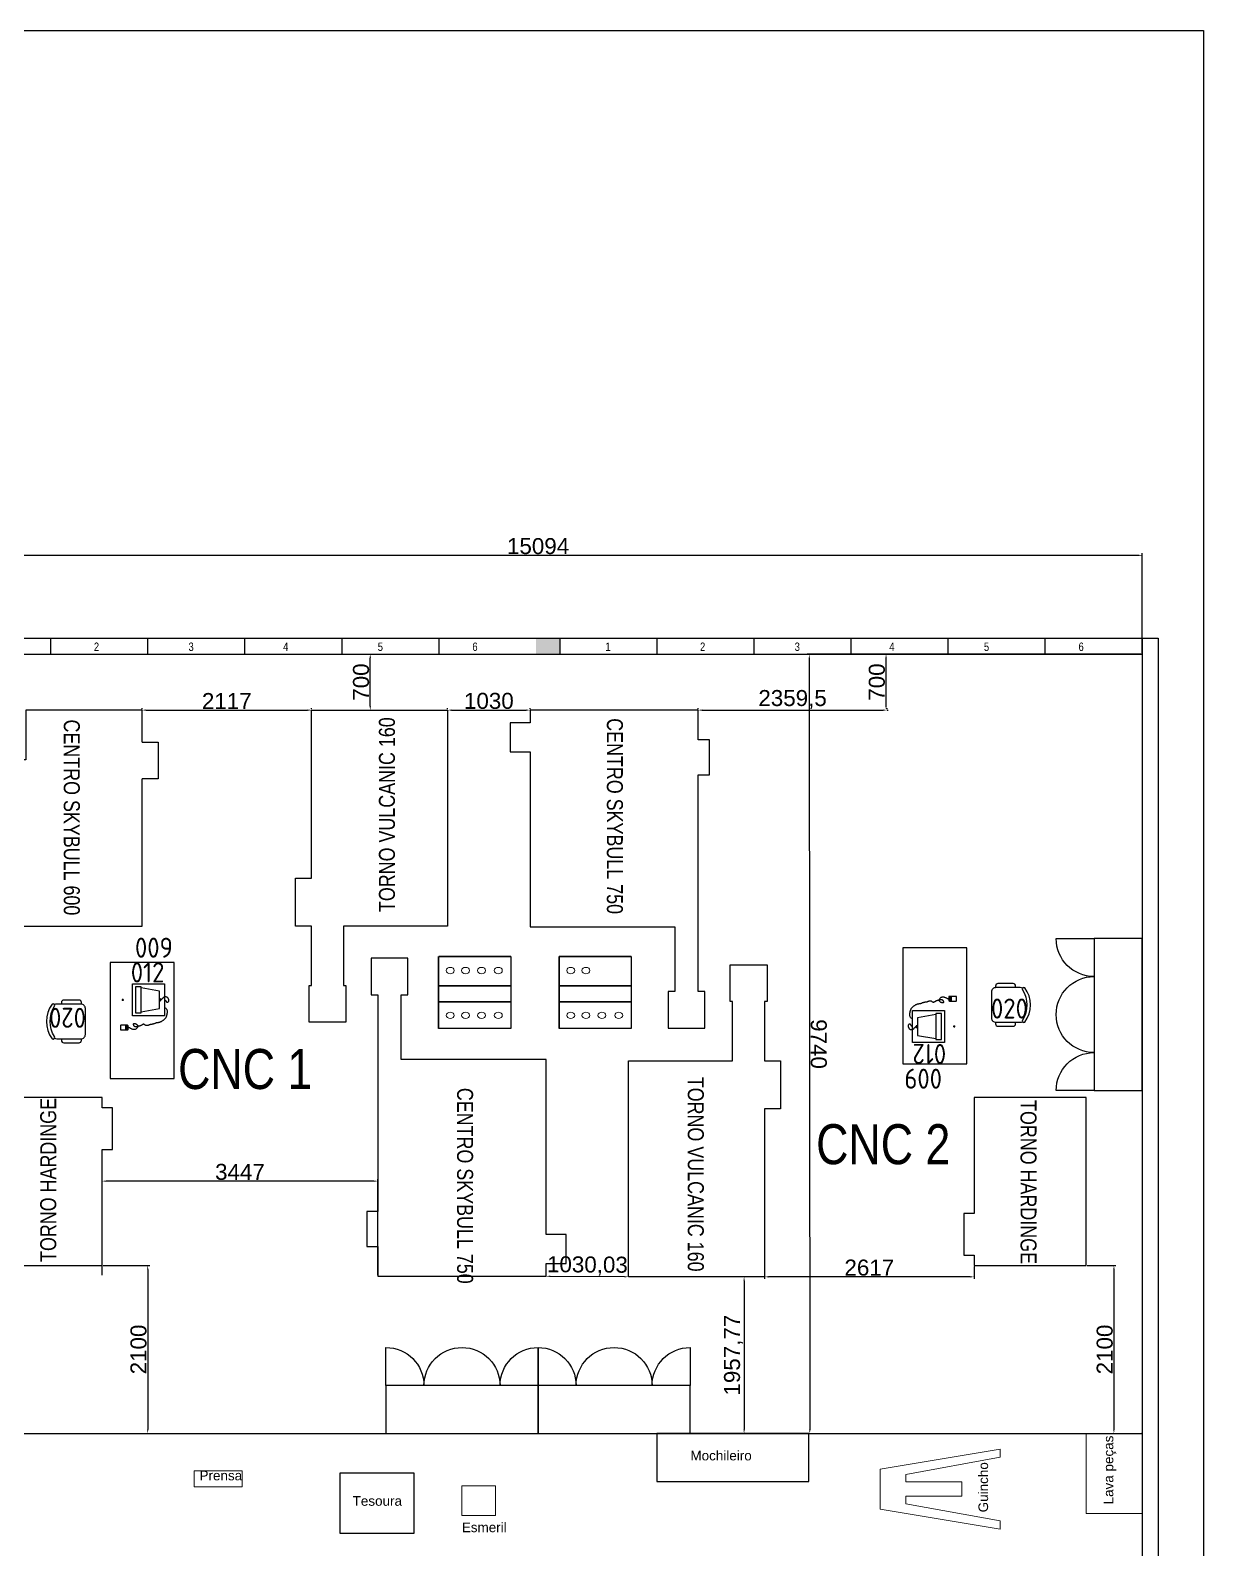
# Model space of a CAD drawing. Header units: millimetres. Extents: x 18768 to 1484868, y -11027 to 520152.
# Drawn here: x 96011 to 110667, y 501167 to 520152 of the extents above; entities that cross this region are included whole.
import ezdxf
from ezdxf.enums import TextEntityAlignment as Align

# ---------------------------------------------------------------- set-up
doc = ezdxf.new("R2010")
doc.units = ezdxf.units.MM
for name, color, linetype in [('L025-CONTORNO', 7, 'Continuous'), ('L025-TEXTO', 7, 'Continuous'), ('L035-ARRANJO-ADQUIRIR', 102, 'Continuous'), ('L035-TEXTO', 40, 'Continuous'), ('PAREDES', 7, 'Continuous')]:
    doc.layers.add(name, color=color, linetype=linetype)
doc.layers.add('L035-DEMOLIÇÃO', color=40, linetype='Continuous', plot=False)
doc.styles.add('ISO-CP--25', font='isocp.shx', dxfattribs={"height": 250})
doc.styles.get("Standard").update_dxf_attribs({"font": 'arial.ttf'})
doc.dimstyles.new('Anotativo', dxfattribs={"dimscale": 0, "dimtxt": 2.5, "dimasz": 2.5, "dimexe": 1.25, "dimexo": 0.625, "dimtad": 1, "dimtxsty": 'Standard', "dimcen": 2.5, "dimadec": 0, "dimazin": 0, "dimtfac": 1, "dimtmove": 0, "dimatfit": 3, "dimfxl": 1, "dimarcsym": 0})

# ---------------------------------------------------------------- blocks, each defined once
blk = doc.blocks.new('BL_SENAI_id9320210400')
at = {"layer": 'L035-ARRANJO-ADQUIRIR', "color": 0}
for points in [[(-690, 550, -0.290756), (-310, 550, 0.829608), (-284, 579, 0.333333), (-716, 579, 0.829608), (-690, 550)], [(-717, 464), (-737, 464, 0.414214), (-767, 434), (-767, 244, 0.414214), (-737, 214), (-717, 214)], [(-710, 550, 0.129448), (-717, 523), (-717, 219, 0.414214), (-663, 164), (-338, 164, 0.414214), (-284, 219), (-284, 525, 0.120944), (-290, 550)], [(-284, 214), (-264, 214, 0.414214), (-234, 244), (-234, 434, 0.414214), (-264, 464), (-284, 464)]]:
    blk.add_lwpolyline(points, format="xyb", dxfattribs=at)
at = {"layer": 'L025-TEXTO', "style": 'ISO-CP--25'}
blk.add_attdef('rmp_mt_codmaterial', (15, 15), '', height=40, dxfattribs=at)
at = {"layer": 'L025-TEXTO', "style": 'ISO-CP--25', "flags": 1}
for tag in ['rmp_mt_nomeunid', 'rmp_mt_potencia', 'rmp_mt_cod']:
    blk.add_attdef(tag, (15, 15), '', height=40, dxfattribs=at)
blk = doc.blocks.new('BL_SENAI_id9370710510')
at = {"layer": 'L035-ARRANJO-ADQUIRIR', "color": 0}
for p, q in [((185, 107), (161, 107)), ((173, 95), (173, 119)), ((491, 168), (491, 85)), ((491, 142), (549, 142)), ((491, 141), (549, 141)), ((495, 168), (495, 145)), ((511, 168), (495, 168)), ((495, 145), (511, 145)), ((542, 174), (498, 174)), ((498, 78), (542, 78)), ((511, 145), (511, 168)), ((529, 168), (512, 168)), ((512, 168), (512, 145)), ((512, 145), (529, 145)), ((529, 145), (529, 168)), ((530, 168), (530, 145)), ((546, 168), (530, 168)), ((530, 145), (546, 145)), ((546, 145), (546, 168)), ((549, 85), (549, 168))]:
    blk.add_line(p, q, dxfattribs=at)
for points in [[(-27, 229), (-27, 629), (373, 629), (373, 229)], [(162, 566), (184, 566), (184, 581), (162, 581)], [(335, 266), (335, 336), (10, 336), (10, 266)]]:
    blk.add_lwpolyline(points, close=True, dxfattribs=at)
for points in [[(173, 581), (172, 586), (170, 590), (168, 593), (165, 596), (162, 598), (160, 599), (158, 600), (156, 602), (154, 603), (153, 604), (152, 606), (152, 607), (152, 609), (151, 610), (151, 611), (150, 612), (149, 613), (148, 614), (146, 615), (145, 616), (143, 617), (141, 618), (139, 620), (138, 622), (136, 624), (135, 627), (134, 630), (133, 633), (133, 637), (133, 640), (133, 644), (133, 647), (134, 650), (134, 653), (135, 656), (137, 658), (138, 661), (140, 663), (142, 665), (144, 667), (146, 668), (148, 670), (151, 671), (153, 672), (156, 673), (158, 674), (160, 675), (162, 676), (164, 676), (166, 677), (168, 678), (170, 678), (172, 679), (174, 679), (175, 679), (177, 680), (179, 680), (180, 680), (182, 680), (183, 680), (185, 680), (187, 680), (189, 679), (190, 679), (192, 678), (194, 678), (195, 677), (197, 676), (199, 675), (200, 674), (201, 672), (203, 671), (204, 670), (205, 669), (205, 667), (206, 666), (206, 665), (206, 664), (206, 663), (206, 662), (205, 660), (205, 659), (204, 658), (203, 658), (201, 657), (200, 656), (199, 655), (197, 654), (196, 653), (194, 653), (193, 652), (191, 651), (190, 650), (189, 649), (187, 648), (186, 647), (185, 645), (184, 644), (183, 642), (182, 640), (181, 637), (179, 635), (176, 632), (173, 629)], [(268, 629), (272, 638), (277, 645), (282, 650), (288, 655), (294, 657), (300, 659), (307, 661), (313, 661), (320, 662), (326, 662), (332, 661), (338, 661), (343, 660), (349, 659), (355, 658), (360, 657), (366, 656), (371, 654), (377, 652), (382, 651), (387, 649), (392, 646), (397, 644), (402, 641), (406, 637), (411, 634), (415, 630), (419, 626), (422, 621), (426, 617), (430, 612), (433, 607), (437, 602), (440, 597), (443, 591), (447, 586), (449, 580), (452, 575), (454, 570), (456, 565), (457, 560), (458, 555), (459, 550), (460, 545), (460, 540), (461, 535), (461, 531), (462, 526), (464, 521), (466, 516), (467, 511), (470, 507), (472, 502), (474, 496), (475, 491), (477, 486), (478, 481), (479, 475), (480, 470), (481, 465), (481, 459), (482, 454), (483, 449), (484, 445), (486, 440), (487, 436), (489, 432), (491, 428), (492, 425), (494, 421), (495, 418), (496, 415), (496, 411), (496, 408), (496, 405), (495, 402), (494, 398), (493, 395), (492, 393), (490, 390), (488, 387), (486, 385), (484, 382), (482, 380), (481, 377), (480, 375), (479, 372), (479, 369), (479, 366), (479, 362), (481, 359), (482, 355), (484, 352), (486, 348), (488, 345), (490, 342), (492, 338), (493, 336), (495, 333), (497, 331), (498, 329), (499, 327), (500, 326), (501, 325), (501, 325), (501, 324), (501, 324), (501, 324), (501, 324), (500, 323), (500, 322), (501, 319), (501, 316), (502, 312), (503, 308), (504, 303), (505, 298), (506, 293), (507, 287), (508, 283), (509, 278), (510, 275), (511, 271), (511, 268), (511, 265), (510, 262), (509, 259), (507, 257), (505, 254), (502, 251), (498, 248), (495, 246), (491, 244), (487, 242), (483, 241), (480, 241), (477, 241), (475, 242), (473, 243), (471, 245), (470, 247), (469, 250), (469, 253), (469, 256), (469, 259), (470, 262), (471, 265), (472, 268), (473, 271), (475, 274), (477, 277), (479, 280), (482, 283), (485, 286), (488, 289), (491, 291), (495, 293), (498, 294), (503, 294), (507, 293), (512, 292), (517, 290), (522, 287), (527, 283), (531, 279), (536, 274), (539, 269), (542, 263), (543, 257), (544, 251), (544, 245), (543, 239), (542, 233), (540, 227), (538, 221), (536, 216), (533, 210), (530, 205), (528, 199), (525, 194), (523, 189), (521, 183), (520, 177), (520, 174)], [(323, 336), (283, 566), (63, 566), (23, 336)]]:
    blk.add_lwpolyline(points, dxfattribs=at)
for centre, start, end in [((498, 168), 90, 180), ((498, 85), 180, 270), ((542, 168), 0, 90), ((542, 85), 270, 0)]:
    blk.add_arc(centre, 6.72, start, end, dxfattribs=at)
at = {"layer": 'L025-TEXTO', "style": 'ISO-CP--25'}
blk.add_attdef('rmp_mt_codmaterial', (15, 15), '', height=40, dxfattribs=at)
at = {"layer": 'L025-TEXTO', "style": 'ISO-CP--25', "flags": 1}
for tag in ['rmp_mt_nomeunid', 'rmp_mt_potencia', 'rmp_mt_cod']:
    blk.add_attdef(tag, (15, 15), '', height=40, dxfattribs=at)
blk = doc.blocks.new('BL_SENAI_id9320220810')
at = {"layer": 'L025-CONTORNO', "color": 0}
blk.add_lwpolyline([(-688, 238), (112, 238), (112, 1688), (-688, 1688)], close=True, dxfattribs=at)
at = {"layer": 'L025-TEXTO', "style": 'ISO-CP--25'}
blk.add_attdef('rmp_mt_codmaterial', (15, 15), '', height=40, dxfattribs=at)
at = {"layer": 'L025-TEXTO', "style": 'ISO-CP--25', "flags": 1}
for tag in ['rmp_mt_nomeunid', 'rmp_mt_potencia', 'rmp_mt_cod']:
    blk.add_attdef(tag, (15, 15), '', height=40, dxfattribs=at)
blk = doc.blocks.new('*D544')
at = {"color": 0, "linetype": 'ByBlock', "lineweight": -2, "transparency": 16777216}
for p, q in [((99535, 512358), (100281, 512358)), ((100256, 511708), (100256, 512308)), ((99535, 511658), (100281, 511658))]:
    blk.add_line(p, q, dxfattribs=at)
at = {"color": 0, "linetype": 'ByBlock', "lineweight": 15, "transparency": 16777216}
for points in [[(100248, 512308), (100265, 512308), (100256, 512358)], [(100248, 511708), (100265, 511708), (100256, 511658)]]:
    blk.add_solid(points, dxfattribs=at)
at = {"layer": 'DEFPOINTS', "color": 0, "linetype": 'ByBlock', "lineweight": 15, "transparency": 16777216}
for p in [(99523, 512358), (100256, 512358), (99523, 511658)]:
    blk.add_point(p, dxfattribs=at)
at = {"color": 0, "linetype": 'ByBlock', "lineweight": 15, "transparency": 16777216, "insert": (100142, 512008), "char_height": 200, "width": 65.36, "attachment_point": 5, "rotation": 90}
blk.add_mtext('700', dxfattribs=at)
blk = doc.blocks.new('*D547')
at = {"color": 0, "linetype": 'ByBlock', "lineweight": -2, "transparency": 16777216}
for p, q in [((96918, 504718), (97501, 504718)), ((97476, 504668), (97476, 502668)), ((96918, 502618), (97501, 502618))]:
    blk.add_line(p, q, dxfattribs=at)
at = {"color": 0, "linetype": 'ByBlock', "lineweight": 15, "transparency": 16777216}
for points in [[(97468, 504668), (97485, 504668), (97476, 504718)], [(97468, 502668), (97485, 502668), (97476, 502618)]]:
    blk.add_solid(points, dxfattribs=at)
at = {"layer": 'DEFPOINTS', "color": 0, "linetype": 'ByBlock', "lineweight": 15, "transparency": 16777216}
for p in [(96906, 504718), (96906, 502618), (97476, 502618)]:
    blk.add_point(p, dxfattribs=at)
at = {"color": 0, "linetype": 'ByBlock', "lineweight": 15, "transparency": 16777216, "insert": (97362, 503668), "char_height": 200, "attachment_point": 5, "rotation": 90}
blk.add_mtext('2100', dxfattribs=at)
blk = doc.blocks.new('*D548')
at = {"color": 0, "linetype": 'ByBlock', "lineweight": -2, "transparency": 16777216}
for p, q in [((109212, 504718), (109571, 504718)), ((109546, 504668), (109546, 502668)), ((109212, 502618), (109571, 502618))]:
    blk.add_line(p, q, dxfattribs=at)
at = {"color": 0, "linetype": 'ByBlock', "lineweight": 15, "transparency": 16777216}
for points in [[(109538, 504668), (109555, 504668), (109546, 504718)], [(109538, 502668), (109555, 502668), (109546, 502618)]]:
    blk.add_solid(points, dxfattribs=at)
at = {"layer": 'DEFPOINTS', "color": 0, "linetype": 'ByBlock', "lineweight": 15, "transparency": 16777216}
for p in [(109200, 504718), (109200, 502618), (109546, 502618)]:
    blk.add_point(p, dxfattribs=at)
at = {"color": 0, "linetype": 'ByBlock', "lineweight": 15, "transparency": 16777216, "insert": (109432, 503668), "char_height": 200, "attachment_point": 5, "rotation": 90}
blk.add_mtext('2100', dxfattribs=at)
blk = doc.blocks.new('*D549')
at = {"color": 0, "linetype": 'ByBlock', "lineweight": -2, "transparency": 16777216}
for p, q in [((106700, 511708), (106700, 512308)), ((106712, 512358), (106725, 512358)), ((106712, 511658), (106725, 511658))]:
    blk.add_line(p, q, dxfattribs=at)
at = {"color": 0, "linetype": 'ByBlock', "lineweight": 15, "transparency": 16777216}
for points in [[(106691, 512308), (106708, 512308), (106700, 512358)], [(106691, 511708), (106708, 511708), (106700, 511658)]]:
    blk.add_solid(points, dxfattribs=at)
at = {"layer": 'DEFPOINTS', "color": 0, "linetype": 'ByBlock', "lineweight": 15, "transparency": 16777216}
for p in [(106700, 512358), (106700, 512358), (106700, 511658)]:
    blk.add_point(p, dxfattribs=at)
at = {"color": 0, "linetype": 'ByBlock', "lineweight": 15, "transparency": 16777216, "insert": (106585, 512008), "char_height": 200, "attachment_point": 5, "rotation": 90}
blk.add_mtext('700', dxfattribs=at)
blk = doc.blocks.new('*D558')
at = {"layer": 'DEFPOINTS', "color": 0, "linetype": 'ByBlock', "lineweight": 15, "transparency": 16777216}
for p in [(109900, 513592), (94806, 512358), (109900, 512358)]:
    blk.add_point(p, dxfattribs=at)
at = {"layer": 'PAREDES', "color": 0, "linetype": 'ByBlock', "lineweight": -2, "transparency": 16777216}
for p, q in [((94806, 512370), (94806, 513617)), ((94856, 513592), (109850, 513592)), ((109900, 512370), (109900, 513617))]:
    blk.add_line(p, q, dxfattribs=at)
at = {"layer": 'PAREDES', "color": 0, "linetype": 'ByBlock', "lineweight": 15, "transparency": 16777216}
for points in [[(94856, 513600), (94856, 513583), (94806, 513592)], [(109850, 513600), (109850, 513583), (109900, 513592)]]:
    blk.add_solid(points, dxfattribs=at)
at = {"layer": 'PAREDES', "color": 0, "linetype": 'ByBlock', "lineweight": 15, "transparency": 16777216, "insert": (102353, 513706), "char_height": 200, "attachment_point": 5}
blk.add_mtext('15094', dxfattribs=at)
blk = doc.blocks.new('*D559')
at = {"layer": 'DEFPOINTS', "color": 0, "linetype": 'ByBlock', "lineweight": 15, "transparency": 16777216}
for p in [(109894, 512358), (105747, 502615), (109900, 502618)]:
    blk.add_point(p, dxfattribs=at)
at = {"layer": 'PAREDES', "color": 0, "linetype": 'ByBlock', "lineweight": -2, "transparency": 16777216}
for p, q in [((109881, 512358), (105716, 512355)), ((105741, 512305), (105747, 502665)), ((109887, 502618), (105722, 502615))]:
    blk.add_line(p, q, dxfattribs=at)
at = {"layer": 'PAREDES', "color": 0, "linetype": 'ByBlock', "lineweight": 15, "transparency": 16777216}
for points in [[(105749, 512305), (105733, 512305), (105741, 512355)], [(105755, 502665), (105739, 502665), (105747, 502615)]]:
    blk.add_solid(points, dxfattribs=at)
at = {"layer": 'PAREDES', "color": 0, "linetype": 'ByBlock', "lineweight": 15, "transparency": 16777216, "insert": (105858, 507485), "char_height": 200, "attachment_point": 5, "rotation": 270.0357}
blk.add_mtext('9740', dxfattribs=at)
blk = doc.blocks.new('*D560')
at = {"layer": 'DEFPOINTS', "color": 0, "linetype": 'ByBlock', "lineweight": 15, "transparency": 16777216}
for p in [(97406, 511658), (99523, 511658), (99523, 511658)]:
    blk.add_point(p, dxfattribs=at)
at = {"layer": 'PAREDES', "color": 0, "linetype": 'ByBlock', "lineweight": -2, "transparency": 16777216}
for p, q in [((97406, 511670), (97406, 511683)), ((97456, 511658), (99473, 511658)), ((99523, 511670), (99523, 511683))]:
    blk.add_line(p, q, dxfattribs=at)
at = {"layer": 'PAREDES', "color": 0, "linetype": 'ByBlock', "lineweight": 15, "transparency": 16777216}
for points in [[(97456, 511666), (97456, 511649), (97406, 511658)], [(99473, 511666), (99473, 511649), (99523, 511658)]]:
    blk.add_solid(points, dxfattribs=at)
at = {"layer": 'PAREDES', "color": 0, "linetype": 'ByBlock', "lineweight": 15, "transparency": 16777216, "insert": (98464, 511771), "char_height": 200, "attachment_point": 5}
blk.add_mtext('2117', dxfattribs=at)
blk = doc.blocks.new('*D561')
at = {"layer": 'DEFPOINTS', "color": 0, "linetype": 'ByBlock', "lineweight": 15, "transparency": 16777216}
for p in [(101223, 511658), (102253, 511658), (102253, 511658)]:
    blk.add_point(p, dxfattribs=at)
at = {"layer": 'PAREDES', "color": 0, "linetype": 'ByBlock', "lineweight": -2, "transparency": 16777216}
for p, q in [((101223, 511670), (101223, 511683)), ((101273, 511658), (102203, 511658)), ((102253, 511670), (102253, 511683))]:
    blk.add_line(p, q, dxfattribs=at)
at = {"layer": 'PAREDES', "color": 0, "linetype": 'ByBlock', "lineweight": 15, "transparency": 16777216}
for points in [[(101273, 511666), (101273, 511649), (101223, 511658)], [(102203, 511666), (102203, 511649), (102253, 511658)]]:
    blk.add_solid(points, dxfattribs=at)
at = {"layer": 'PAREDES', "color": 0, "linetype": 'ByBlock', "lineweight": 15, "transparency": 16777216, "insert": (101738, 511772), "char_height": 200, "attachment_point": 5}
blk.add_mtext('1030', dxfattribs=at)
blk = doc.blocks.new('*D562')
at = {"layer": 'DEFPOINTS', "color": 0, "linetype": 'ByBlock', "lineweight": 15, "transparency": 16777216}
for p in [(104353, 511658), (106712, 511658), (106712, 511658)]:
    blk.add_point(p, dxfattribs=at)
at = {"layer": 'PAREDES', "color": 0, "linetype": 'ByBlock', "lineweight": -2, "transparency": 16777216}
for p, q in [((104353, 511670), (104353, 511683)), ((104403, 511658), (106662, 511658)), ((106712, 511670), (106712, 511683))]:
    blk.add_line(p, q, dxfattribs=at)
at = {"layer": 'PAREDES', "color": 0, "linetype": 'ByBlock', "lineweight": 15, "transparency": 16777216}
for points in [[(104403, 511666), (104403, 511649), (104353, 511658)], [(106662, 511666), (106662, 511649), (106712, 511658)]]:
    blk.add_solid(points, dxfattribs=at)
at = {"layer": 'PAREDES', "color": 0, "linetype": 'ByBlock', "lineweight": 15, "transparency": 16777216, "insert": (105532, 511790), "char_height": 200, "attachment_point": 5}
blk.add_mtext('2359,5', dxfattribs=at)
blk = doc.blocks.new('*D563')
at = {"layer": 'DEFPOINTS', "color": 0, "linetype": 'ByBlock', "lineweight": 15, "transparency": 16777216}
for p in [(105183, 504718), (107800, 504718), (105183, 504576)]:
    blk.add_point(p, dxfattribs=at)
at = {"layer": 'PAREDES', "color": 0, "linetype": 'ByBlock', "lineweight": -2, "transparency": 16777216}
for p, q in [((105183, 504705), (105183, 504551)), ((107800, 504705), (107800, 504551)), ((107750, 504576), (105233, 504576))]:
    blk.add_line(p, q, dxfattribs=at)
at = {"layer": 'PAREDES', "color": 0, "linetype": 'ByBlock', "lineweight": 15, "transparency": 16777216}
for points in [[(105233, 504584), (105233, 504567), (105183, 504576)], [(107750, 504584), (107750, 504567), (107800, 504576)]]:
    blk.add_solid(points, dxfattribs=at)
at = {"layer": 'PAREDES', "color": 0, "linetype": 'ByBlock', "lineweight": 15, "transparency": 16777216, "insert": (106491, 504690), "char_height": 200, "attachment_point": 5}
blk.add_mtext('2617', dxfattribs=at)
blk = doc.blocks.new('*D564')
at = {"layer": 'DEFPOINTS', "color": 0, "linetype": 'ByBlock', "lineweight": 15, "transparency": 16777216}
for p in [(102453, 504583), (102453, 504583), (103483, 504576)]:
    blk.add_point(p, dxfattribs=at)
at = {"layer": 'PAREDES', "color": 0, "linetype": 'ByBlock', "lineweight": -2, "transparency": 16777216}
for p, q in [((102453, 504595), (102453, 504608)), ((103433, 504576), (102503, 504582)), ((103483, 504588), (103483, 504601))]:
    blk.add_line(p, q, dxfattribs=at)
at = {"layer": 'PAREDES', "color": 0, "linetype": 'ByBlock', "lineweight": 15, "transparency": 16777216}
for points in [[(102503, 504591), (102503, 504574), (102453, 504583)], [(103433, 504584), (103433, 504568), (103483, 504576)]]:
    blk.add_solid(points, dxfattribs=at)
at = {"layer": 'PAREDES', "color": 0, "linetype": 'ByBlock', "lineweight": 15, "transparency": 16777216, "insert": (102969, 504712), "char_height": 200, "attachment_point": 5, "rotation": 359.5924}
blk.add_mtext('1030,03', dxfattribs=at)
blk = doc.blocks.new('*D565')
at = {"layer": 'DEFPOINTS', "color": 0, "linetype": 'ByBlock', "lineweight": 15, "transparency": 16777216}
for p in [(96906, 505772), (96906, 504583), (100353, 504583)]:
    blk.add_point(p, dxfattribs=at)
at = {"layer": 'PAREDES', "color": 0, "linetype": 'ByBlock', "lineweight": -2, "transparency": 16777216}
for p, q in [((96906, 504595), (96906, 505797)), ((100303, 505772), (96956, 505772)), ((100353, 504595), (100353, 505797))]:
    blk.add_line(p, q, dxfattribs=at)
at = {"layer": 'PAREDES', "color": 0, "linetype": 'ByBlock', "lineweight": 15, "transparency": 16777216}
for points in [[(96956, 505780), (96956, 505763), (96906, 505772)], [(100303, 505780), (100303, 505763), (100353, 505772)]]:
    blk.add_solid(points, dxfattribs=at)
at = {"layer": 'PAREDES', "color": 0, "linetype": 'ByBlock', "lineweight": 15, "transparency": 16777216, "insert": (98629, 505886), "char_height": 200, "attachment_point": 5}
blk.add_mtext('3447', dxfattribs=at)
blk = doc.blocks.new('*D566')
at = {"layer": 'DEFPOINTS', "color": 0, "linetype": 'ByBlock', "lineweight": 15, "transparency": 16777216}
for p in [(105183, 504576), (104926, 502618), (105183, 502618)]:
    blk.add_point(p, dxfattribs=at)
at = {"layer": 'PAREDES', "color": 0, "linetype": 'ByBlock', "lineweight": -2, "transparency": 16777216}
for p, q in [((105170, 504576), (104901, 504576)), ((104926, 504526), (104926, 502668)), ((105170, 502618), (104901, 502618))]:
    blk.add_line(p, q, dxfattribs=at)
at = {"layer": 'PAREDES', "color": 0, "linetype": 'ByBlock', "lineweight": 15, "transparency": 16777216}
for points in [[(104918, 504526), (104935, 504526), (104926, 504576)], [(104918, 502668), (104935, 502668), (104926, 502618)]]:
    blk.add_solid(points, dxfattribs=at)
at = {"layer": 'PAREDES', "color": 0, "linetype": 'ByBlock', "lineweight": 15, "transparency": 16777216, "insert": (104794, 503597), "char_height": 200, "attachment_point": 5, "rotation": 90}
blk.add_mtext('1957,77', dxfattribs=at)

msp = doc.modelspace()

# ---------------------------------------------------------------- hatches: boundary and pattern name
h = msp.add_hatch(color=1)
h.dxf.hatch_style = 1
h.paths.add_polyline_path([(102627.615, 512557.757), (102327.615, 512557.757), (102327.615, 512357.757), (102627.615, 512357.757)])
h.paths.add_polyline_path([(95055.615, 512557.757), (94755.615, 512557.757), (94755.615, 512357.757), (95055.615, 512357.757)])

# ---------------------------------------------------------------- linework, layer by layer
at = {"color": 1}
for p, q in [((96267.615, 512357.757), (96267.615, 512557.757)), ((97479.615, 512357.757), (97479.615, 512557.757)), ((98691.615, 512357.757), (98691.615, 512557.757)), ((99903.615, 512357.757), (99903.615, 512557.757)), ((101115.615, 512357.757), (101115.615, 512557.757)), ((102627.615, 512357.757), (102627.615, 512557.757)), ((103839.615, 512357.757), (103839.615, 512557.757)), ((105051.615, 512357.757), (105051.615, 512557.757)), ((106263.615, 512357.757), (106263.615, 512557.757)), ((106263.615, 512357.757), (106263.615, 512557.757)), ((106263.615, 512357.757), (106263.615, 512557.757)), ((107475.615, 512357.757), (107475.615, 512557.757)), ((108687.615, 512357.757), (108687.615, 512557.757)), ((109899.615, 512357.757), (109899.615, 512557.757))]:
    msp.add_line(p, q, dxfattribs=at)
for p, q in [((102011.78, 508578.905), (102011.78, 507678.905)), ((103516.318, 508578.905), (103516.318, 507678.905)), ((102011.78, 507678.905), (101110.238, 507678.905)), ((103516.318, 507678.905), (102614.777, 507678.905)), ((94490.525, 502617.757), (109899.615, 502617.757))]:
    msp.add_line(p, q)
at = {"linetype": 'ByBlock', "lineweight": 15}
for p, q in [((109199.615, 502617.757), (109899.615, 502617.757)), ((109199.615, 501617.757), (109199.615, 502617.757)), ((109899.615, 502617.757), (109899.615, 501617.757)), ((98656.318, 502153.158), (98056.318, 502153.158)), ((98056.318, 502153.158), (98056.318, 501953.158)), ((98656.318, 501953.158), (98656.318, 502153.158)), ((98056.318, 501953.158), (98656.318, 501953.158)), ((109899.615, 501617.757), (109199.615, 501617.757))]:
    msp.add_line(p, q, dxfattribs=at)
for points in [[(97405.615, 511257.757), (97405.615, 511657.757), (95955.615, 511657.757), (95955.615, 511037.757), (95505.615, 511037.757), (95505.615, 508957.757), (97405.615, 508957.757), (97405.615, 510797.757)], [(97405.615, 511257.757), (97605.615, 511257.757), (97605.615, 510797.757), (97405.615, 510797.757)]]:
    msp.add_lwpolyline(points)
for points in [[(99522.615, 508217.757), (99522.615, 508957.757), (99322.615, 508957.757), (99322.615, 509557.757), (99522.615, 509557.757), (99522.615, 511657.757), (101222.615, 511657.757), (101222.615, 508957.757), (99922.615, 508957.757), (99922.615, 508217.757), (99952.615, 508217.757), (99952.615, 507757.757), (99492.615, 507757.757), (99492.615, 508217.757)], [(102252.615, 511497.757), (102002.615, 511497.757), (102002.615, 511137.757), (102252.615, 511137.757), (102252.615, 508947.757), (104062.615, 508947.757), (104062.615, 508142.852), (103977.615, 508142.852), (103977.615, 507682.852), (104437.615, 507682.852), (104437.615, 508142.852), (104352.615, 508142.852), (104352.615, 508947.757), (104352.615, 510847.757), (104492.615, 510847.757), (104492.615, 511287.757), (104352.615, 511287.757), (104352.615, 511657.757), (102252.615, 511657.757)], [(109899.615, 506903.158), (109899.615, 508803.158), (109299.615, 508803.158), (109299.615, 506903.158)], [(102452.615, 504742.852), (102702.615, 504742.852), (102702.615, 505102.852), (102452.615, 505102.852), (102452.615, 507292.852), (100642.615, 507292.852), (100642.615, 508097.757), (100727.615, 508097.757), (100727.615, 508557.757), (100267.615, 508557.757), (100267.615, 508097.757), (100352.615, 508097.757), (100352.615, 507292.852), (100352.615, 505392.852), (100212.615, 505392.852), (100212.615, 504952.852), (100352.615, 504952.852), (100352.615, 504582.852), (102452.615, 504582.852)], [(101110.238, 508578.905), (101110.238, 508578.905), (101110.238, 507678.905), (101110.238, 507678.905)], [(101111.78, 508578.905), (102011.78, 508578.905), (102011.78, 508578.905), (101111.78, 508578.905)], [(102614.777, 508578.905), (102614.777, 508578.905), (102614.777, 507678.905), (102614.777, 507678.905)], [(102616.318, 508578.905), (103516.318, 508578.905), (103516.318, 508578.905), (102616.318, 508578.905)], [(105182.615, 508015.524), (105182.615, 507275.524), (105382.615, 507275.524), (105382.615, 506675.524), (105182.615, 506675.524), (105182.615, 504575.524), (103482.615, 504575.524), (103482.615, 507275.524), (104782.615, 507275.524), (104782.615, 508015.524), (104752.615, 508015.524), (104752.615, 508475.524), (105212.615, 508475.524), (105212.615, 508015.524)], [(101111.78, 508213.158), (102011.78, 508213.158), (102011.78, 508213.158), (101111.78, 508213.158)], [(102616.318, 508213.158), (103516.318, 508213.158), (103516.318, 508213.158), (102616.318, 508213.158)], [(101111.78, 508013.158), (102011.78, 508013.158), (102011.78, 508013.158), (101111.78, 508013.158)], [(102616.318, 508013.158), (103516.318, 508013.158), (103516.318, 508013.158), (102616.318, 508013.158)], [(96905.615, 506167.753), (97035.615, 506167.753), (97035.615, 506687.753), (96905.615, 506687.753), (96905.615, 506817.753), (95505.615, 506817.753), (95505.615, 504717.753), (96905.615, 504717.753)], [(107799.615, 505367.758), (107669.615, 505367.758), (107669.615, 504847.758), (107799.615, 504847.758), (107799.615, 504717.758), (109199.615, 504717.758), (109199.615, 506817.758), (107799.615, 506817.758)], [(100452.616, 502617.757), (102352.616, 502617.757), (102352.616, 503217.757), (100452.616, 503217.757)], [(102352.616, 502617.757), (104252.616, 502617.757), (104252.616, 503217.757), (102352.616, 503217.757)], [(105736.318, 502617.757), (103836.318, 502617.757), (103836.318, 502017.757), (105736.318, 502017.757)], [(99876.318, 501373.158), (100806.318, 501373.158), (100806.318, 502123.158), (99876.318, 502123.158)]]:
    msp.add_lwpolyline(points, close=True)
at = {"color": 2}
for points in [[(109299.615, 506903.158), (108824.615, 506903.158, -0.414213562), (109299.615, 507378.158, -0.414213562), (108824.615, 507853.158, -0.414213562), (109299.615, 508328.158, -0.414213562), (108824.615, 508803.158), (109299.615, 508803.158)], [(100452.616, 503217.757), (100452.616, 503692.757, -0.414213562), (100927.616, 503217.757, -0.414213562), (101402.616, 503692.757, -0.414213562), (101877.616, 503217.757, -0.414213562), (102352.616, 503692.757), (102352.616, 503217.757)], [(102352.616, 503217.757), (102352.616, 503692.757, -0.414213562), (102827.616, 503217.757, -0.414213562), (103302.616, 503692.757, -0.414213562), (103777.616, 503217.757, -0.414213562), (104252.616, 503692.757), (104252.616, 503217.757)]]:
    msp.add_lwpolyline(points, format="xyb", dxfattribs=at)
at = {"linetype": 'ByBlock', "lineweight": 15}
for points in [[(106626.318, 501923.158), (106626.318, 502173.158), (108126.318, 502423.158), (108126.318, 502323.158)], [(108126.318, 502423.158), (108126.318, 502323.158), (106945.99, 502106.764), (106945.99, 502013.164), (107645.99, 502013.164), (107645.99, 501833.164), (106945.99, 501833.164), (106945.99, 501739.564), (108126.95, 501526.649)], [(108126.318, 501526.763), (108126.318, 501423.158), (106626.318, 501673.158), (106626.318, 502173.158)], [(101400.318, 501963.158), (101820.318, 501963.158), (101820.318, 501593.158), (101400.318, 501593.158), (101400.318, 501963.158)], [(106626.318, 501923.158), (106626.318, 501923.158)]]:
    msp.add_lwpolyline(points, dxfattribs=at)
for centre in [(101256.318, 508403.158), (101446.318, 508403.158), (101646.318, 508403.158), (101856.318, 508403.158), (102760.856, 508403.158), (102950.856, 508403.158), (101256.318, 507843.158), (101446.318, 507843.158), (101646.318, 507843.158), (101856.318, 507843.158), (102760.856, 507843.158), (102950.856, 507843.158), (103150.856, 507843.158), (103360.856, 507843.158)]:
    msp.add_ellipse(centre, major_axis=(50, 0), ratio=0.8, dxfattribs=at)
at = {"layer": 'L035-DEMOLIÇÃO', "linetype": 'ByBlock', "lineweight": -2}
msp.add_lwpolyline([(110666.616, 482623.169), (18768.335, 482623.169), (18768.335, 520151.762), (110666.616, 520151.762)], close=True, dxfattribs=at)
at = {"layer": 'PAREDES'}
for p, q in [((87279.615, 512557.757), (110099.615, 512557.757)), ((109899.615, 512557.757), (109899.615, 494877.757)), ((110099.615, 512557.757), (110099.615, 494677.757)), ((87279.615, 512357.757), (109893.54, 512357.757))]:
    msp.add_line(p, q, dxfattribs=at)

# ---------------------------------------------------------------- block references
at = {"layer": 'L035-ARRANJO-ADQUIRIR'}
ref = msp.add_blockref('BL_SENAI_id9320220810', (97118.142, 508741.325), dxfattribs=dict(at, rotation=180.0000000000881))
ref.add_attrib('rmp_mt_codmaterial', '009', dxfattribs={"layer": 'L025-TEXTO', "height": 250, "style": 'ISO-CP--25'}).set_placement((97553.573, 508564.178), align=Align.CENTER)
ref = msp.add_blockref('BL_SENAI_id9320220810', (107597.791, 506999.59), dxfattribs=at)
ref.add_attrib('rmp_mt_codmaterial', '009', dxfattribs={"layer": 'L025-TEXTO', "height": 250, "rotation": 180, "style": 'ISO-CP--25'}).set_placement((107162.36, 507176.737), align=Align.CENTER)
ref = msp.add_blockref('BL_SENAI_id9370710510', (97057.174, 508210.522), dxfattribs=dict(at, rotation=270.00000000005))
ref.add_attrib('rmp_mt_codmaterial', '012', dxfattribs={"layer": 'L025-TEXTO', "height": 250, "style": 'ISO-CP--25'}).set_placement((97475.052, 508380.104), align=Align.MIDDLE)
ref = msp.add_blockref('BL_SENAI_id9320210400', (107853.768, 507473.013), dxfattribs=dict(at, rotation=270))
ref.add_attrib('rmp_mt_codmaterial', '020', dxfattribs={"layer": 'L025-TEXTO', "height": 250, "style": 'ISO-CP--25'}).set_placement((108241.33, 507928.443), align=Align.MIDDLE)
ref = msp.add_blockref('BL_SENAI_id9320210400', (96862.166, 508267.903), dxfattribs=dict(at, rotation=89.99999999999999))
ref.add_attrib('rmp_mt_codmaterial', '020', dxfattribs={"layer": 'L025-TEXTO', "height": 250, "rotation": 180, "style": 'ISO-CP--25'}).set_placement((96474.603, 507812.472), align=Align.MIDDLE)
ref = msp.add_blockref('BL_SENAI_id9370710510', (107658.759, 507530.393), dxfattribs=dict(at, rotation=90.00000000005004))
ref.add_attrib('rmp_mt_codmaterial', '012', dxfattribs={"layer": 'L025-TEXTO', "height": 250, "rotation": 180, "style": 'ISO-CP--25'}).set_placement((107240.882, 507360.811), align=Align.MIDDLE)

# ---------------------------------------------------------------- texts
at = {"linetype": 'ByBlock', "lineweight": 15, "char_height": 120.3504, "attachment_point": 1, "rotation": 90}
for s, insert in [('Lava peças', (109418.534, 501732.004)), ('Guincho', (107853.997, 501633.158))]:
    msp.add_mtext(s, dxfattribs=dict(at, insert=insert))
at = {"linetype": 'ByBlock', "lineweight": 15, "char_height": 120.3504}
for s, insert, attachment_point in [('Mochileiro', (104255.849, 502402.44), 1), ('Prensa', (98656.318, 502153.158), 3), ('Tesoura', (100036.318, 501835.478), 1), ('Esmeril', (101400.318, 501505.478), 1)]:
    msp.add_mtext(s, dxfattribs=dict(at, insert=insert, attachment_point=attachment_point))
at = {"layer": 'L035-TEXTO', "width": 0.8}
for s, p in [('2', (96804.142, 512397.041)), ('3', (97986.142, 512397.041)), ('4', (99168.142, 512397.041)), ('5', (100350.142, 512397.041)), ('6', (101532.142, 512397.041)), ('1', (103194.142, 512397.041)), ('2', (104376.142, 512397.041)), ('3', (105558.142, 512397.041)), ('4', (106740.142, 512397.041)), ('4', (106740.142, 512397.041)), ('5', (107922.142, 512397.041)), ('5', (107922.142, 512397.041)), ('6', (109104.142, 512397.041))]:
    msp.add_text(s, height=105, dxfattribs=at).set_placement(p)
at = {"layer": 'L035-TEXTO', "color": 5, "width": 0.8}
for s, rotation, p in [('CENTRO SKYBULL 600', 270, (96428.02, 511540.346)), ('TORNO VULCANIC 160', 90, (100564.682, 509134.008)), ('CENTRO SKYBULL 750', 270, (103212.27, 511556.399)), ('CENTRO SKYBULL 750', 270, (101341.019, 506937.274)), ('TORNO VULCANIC 160', 270, (104223.112, 507075.775)), ('TORNO HARDINGE', 90, (96333.575, 504761.557)), ('TORNO HARDINGE', 270, (108379.405, 506784.961))]:
    msp.add_text(s, height=200, rotation=rotation, dxfattribs=at).set_placement(p)
for s, p in [('CNC 1', (97856.231, 506922.716)), ('CNC 2', (105826.318, 505983.158))]:
    msp.add_text(s, height=500, dxfattribs=at).set_placement(p)

# ---------------------------------------------------------------- dimensions: what is measured, and where the dimension line sits
at = {"linetype": 'ByBlock', "lineweight": 15}
for base, p1, p2, picture, middle in [((100256.318, 512357.757), (99522.615, 511657.757), (99522.615, 512357.757), '*D544', (100141.703, 512007.757)), ((106699.615, 512357.757), (106699.615, 511657.757), (106699.615, 512357.757), '*D549', (106585.001, 512007.757)), ((97476.318, 502617.757), (96905.615, 504717.753), (96905.615, 502617.757), '*D547', (97361.703, 503667.755)), ((109546.318, 502617.757), (109199.615, 504717.758), (109199.615, 502617.757), '*D548', (109431.703, 503667.757))]:
    dim = msp.add_linear_dim(base=base, p1=p1, p2=p2, angle=90, dimstyle='Anotativo', override={"dimtxt": 10}, dxfattribs=at)
    dim.commit()
    dim.dimension.update_dxf_attribs({"geometry": picture, "text_midpoint": middle})
at = {"layer": 'PAREDES', "linetype": 'ByBlock', "lineweight": 15}
for base, p1, p2, picture, middle in [((109899.615, 513591.762), (94805.615, 512357.757), (109899.615, 512357.757), '*D558', (102352.615, 513706.377)), ((99522.615, 511657.757), (97405.615, 511657.757), (99522.615, 511657.757), '*D560', (98464.115, 511770.666)), ((102252.615, 511657.757), (101222.615, 511657.757), (102252.615, 511657.757), '*D561', (101737.615, 511772.44)), ((106712.115, 511657.757), (104352.615, 511657.757), (106712.115, 511657.757), '*D562', (105532.365, 511790.448)), ((96905.615, 505771.762), (100352.615, 504582.852), (96905.615, 504582.852), '*D565', (98629.115, 505886.445)), ((105182.615, 504575.524), (107799.615, 504717.758), (105182.615, 504717.758), '*D563', (106491.115, 504690.139))]:
    dim = msp.add_linear_dim(base=base, p1=p1, p2=p2, dimstyle='Anotativo', override={"dimtxt": 10}, dxfattribs=at)
    dim.commit()
    dim.dimension.update_dxf_attribs({"geometry": picture, "text_midpoint": middle})
for p1, p2, distance, picture, middle in [((109893.54, 512357.757), (109899.615, 502617.757), -4152.714, '*D559', (105858.479, 507485.238)), ((103482.615, 504575.524), (102452.615, 504582.852), 0, '*D564', (102968.559, 504711.876))]:
    dim = msp.add_aligned_dim(p1=p1, p2=p2, distance=distance, dimstyle='Anotativo', override={"dimtxt": 10}, dxfattribs=at)
    dim.commit()
    dim.dimension.update_dxf_attribs({"geometry": picture, "text_midpoint": middle})
dim = msp.add_linear_dim(base=(104926.318, 502617.757), p1=(105182.615, 504575.524), p2=(105182.615, 502617.757), angle=90, dimstyle='Anotativo', override={"dimtxt": 10}, dxfattribs=at)
dim.commit()
dim.dimension.update_dxf_attribs({"geometry": '*D566', "text_midpoint": (104793.627, 503596.641)})

doc.saveas('drawing.dxf')
